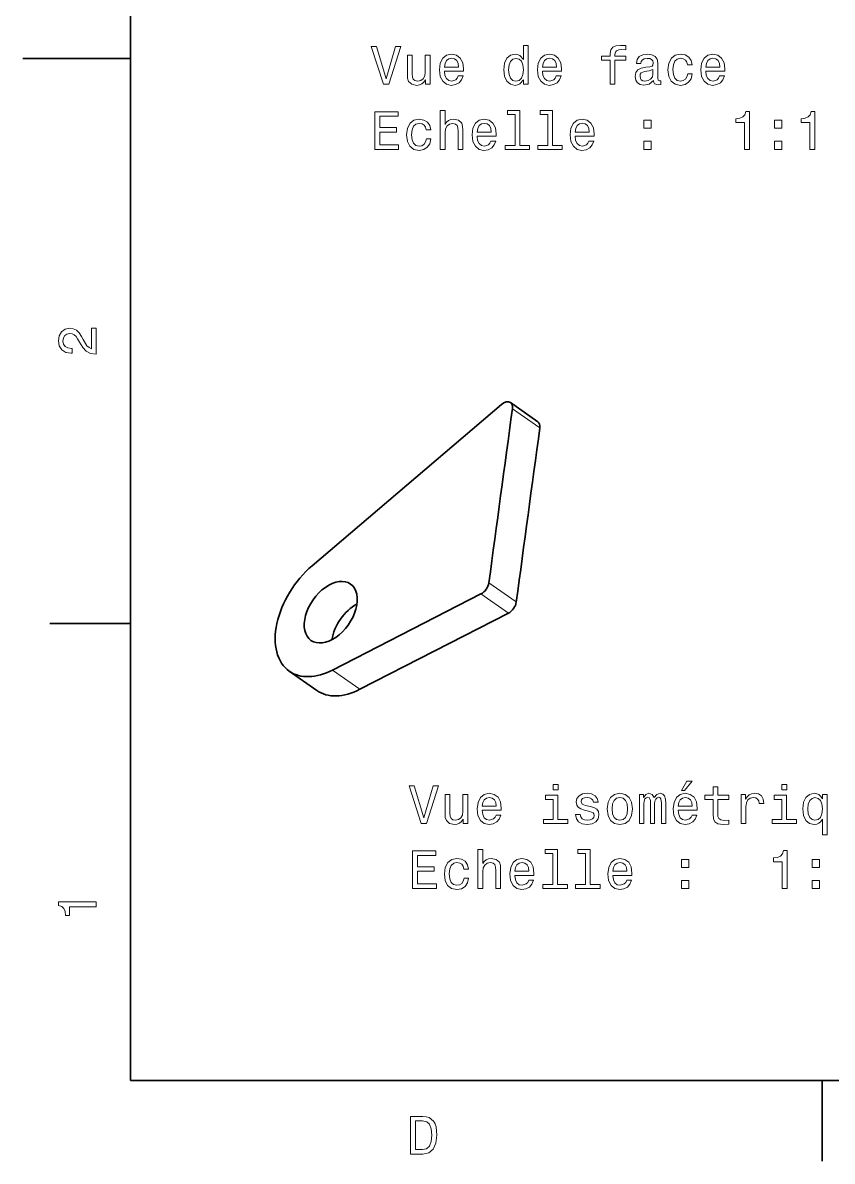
# Model space of a CAD drawing. Extents: x 0 to 297, y 0 to 210.
# Drawn here: x 0 to 75.2, y 2.5 to 108.3 of the extents above; entities that cross this region are included whole.
import ezdxf

# ---------------------------------------------------------------- set-up
doc = ezdxf.new("R2010")
doc.units = 0

msp = doc.modelspace()

# ---------------------------------------------------------------- linework, layer by layer
at = {"color": 7, "lineweight": 35}
for p, q in [((10, 200), (10, 10)), ((26.898403, 57.852627), (44.488422, 72.857765)), ((10, 10), (287, 10))]:
    msp.add_line(p, q, dxfattribs=at)
at = {"color": 7, "lineweight": 35, "ltscale": 0.25}
msp.add_line((10, 105), (0, 105), dxfattribs=at)
at = {"color": 7, "lineweight": 35, "ltscale": 0.077785}
for p, q in [((45.321423, 73.031441), (47.866829, 71.242081)), ((27.318655, 46.264511), (24.773252, 48.053875))]:
    msp.add_line(p, q, dxfattribs=at)
at = {"color": 7, "lineweight": 13, "ltscale": 0.077785}
for p, q in [((45.508862, 72.454918), (48.054268, 70.66555)), ((43.320972, 56.273796), (45.866379, 54.484428)), ((42.583416, 55.229401), (45.128819, 53.440037)), ((31.339617, 46.370453), (28.794212, 48.159821))]:
    msp.add_line(p, q, dxfattribs=at)
at = {"color": 7, "lineweight": 35, "ltscale": 0.387396}
for p, q in [((42.583416, 55.229401), (28.794212, 48.159821)), ((45.128819, 53.440037), (31.339617, 46.370453))]:
    msp.add_line(p, q, dxfattribs=at)
at = {"color": 7, "lineweight": 35, "ltscale": 0.1875}
for p, q in [((10, 52.5), (2.5, 52.5)), ((74.300003, 10), (74.300003, 2.5))]:
    msp.add_line(p, q, dxfattribs=at)
at = {"color": 7, "lineweight": 13}
for points in [[(34.648567, 106.110527), (33.771046, 103.129982), (32.868305, 106.110527), (32.389198, 106.110527), (33.518883, 102.605484), (34.023205, 102.605484), (35.127674, 106.110527)], [(46.535454, 103.024071), (46.535454, 102.605484), (46.979256, 102.605484), (46.979256, 106.226524), (46.540497, 106.226524), (46.540497, 104.900154), (46.202599, 105.28344), (45.995827, 105.374214), (45.758797, 105.409515), (45.330124, 105.308655), (44.997269, 105.02623), (44.780411, 104.572342), (44.704762, 103.962112), (44.780411, 103.351883), (44.997269, 102.892944), (45.330124, 102.605484), (45.758797, 102.509666), (45.995827, 102.544968), (46.207642, 102.635742)], [(54.594532, 104.844681), (54.594532, 102.605484), (55.038338, 102.605484), (55.038338, 104.844681), (56.046982, 104.844681), (56.046982, 105.222916), (55.038338, 105.222916), (55.038338, 105.389343), (55.073639, 105.591072), (55.189636, 105.727242), (55.386322, 105.80793), (55.668739, 105.838196), (56.046982, 105.818024), (56.046982, 106.201309), (55.567875, 106.226524), (55.134159, 106.181129), (54.831566, 106.044968), (54.650009, 105.80793), (54.594532, 105.470039), (54.594532, 105.222916), (53.782574, 105.222916), (53.782574, 104.844681)], [(37.851017, 105.313698), (37.407211, 105.313698), (37.407211, 103.750298), (37.356781, 103.387184), (37.210526, 103.124939), (36.983582, 102.963554), (36.686031, 102.913124), (36.448997, 102.953468), (36.297703, 103.074501), (36.211967, 103.281273), (36.191795, 103.573784), (36.191795, 105.313698), (35.74799, 105.313698), (35.74799, 103.53344), (35.763119, 103.175369), (35.85894, 102.877815), (36.151447, 102.605484), (36.620468, 102.509666), (36.872627, 102.544968), (37.089489, 102.635742), (37.276089, 102.792084), (37.427383, 103.019028), (37.427383, 102.605484), (37.851017, 102.605484)], [(39.187469, 103.830986), (40.962688, 103.830986), (40.967731, 104.037758), (40.887039, 104.617729), (40.665138, 105.051453), (40.312111, 105.313698), (39.84309, 105.409515), (39.384155, 105.308655), (39.031132, 105.02623), (38.804184, 104.567299), (38.723495, 103.962112), (38.799141, 103.341797), (39.026089, 102.887901), (39.374069, 102.605484), (39.827961, 102.509666), (40.221333, 102.575226), (40.544098, 102.746696), (40.781132, 103.019028), (40.917297, 103.382141), (40.478539, 103.382141), (40.38776, 103.180412), (40.256634, 103.029114), (39.883438, 102.908081), (39.595974, 102.963554), (39.379112, 103.140068), (39.237904, 103.427528), (39.187469, 103.815857)], [(39.187469, 104.204185), (39.242947, 104.55217), (39.379112, 104.809372), (39.585884, 104.965714), (39.858219, 105.021187), (40.125511, 104.965714), (40.332283, 104.809372), (40.458366, 104.55217), (40.503754, 104.204185)], [(45.834446, 105.011101), (46.126953, 104.940498), (46.348854, 104.743813), (46.47998, 104.416), (46.530411, 103.962112), (46.47998, 103.503181), (46.348854, 103.175369), (46.126953, 102.97364), (45.834446, 102.908081), (45.557068, 102.97364), (45.345253, 103.175369), (45.204041, 103.508224), (45.158653, 103.962112), (45.204041, 104.410957), (45.345253, 104.73877), (45.557068, 104.940498)], [(48.29554, 103.830986), (50.070755, 103.830986), (50.075798, 104.037758), (49.99511, 104.617729), (49.773209, 105.051453), (49.420181, 105.313698), (48.95116, 105.409515), (48.492226, 105.308655), (48.139198, 105.02623), (47.912254, 104.567299), (47.831562, 103.962112), (47.907211, 103.341797), (48.134155, 102.887901), (48.48214, 102.605484), (48.936028, 102.509666), (49.329403, 102.575226), (49.652168, 102.746696), (49.889198, 103.019028), (50.025368, 103.382141), (49.586609, 103.382141), (49.495827, 103.180412), (49.364704, 103.029114), (48.991508, 102.908081), (48.704041, 102.963554), (48.487183, 103.140068), (48.34597, 103.427528), (48.29554, 103.815857)], [(48.29554, 104.204185), (48.351013, 104.55217), (48.487183, 104.809372), (48.693954, 104.965714), (48.96629, 105.021187), (49.233582, 104.965714), (49.440353, 104.809372), (49.566433, 104.55217), (49.611824, 104.204185)], [(58.624069, 102.958511), (58.624069, 102.943382), (58.649284, 102.771912), (58.724937, 102.650871), (59.042656, 102.555054), (59.28978, 102.595398), (59.28978, 102.938339), (59.183868, 102.92321), (59.042656, 102.98877), (59.017441, 103.190498), (59.017441, 104.592514), (58.956924, 104.950584), (58.780411, 105.202744), (58.472775, 105.354042), (58.039055, 105.409515), (57.615425, 105.348999), (57.302746, 105.177528), (57.10606, 104.91024), (57.040497, 104.557213), (57.040497, 104.526955), (57.438911, 104.526955), (57.474213, 104.73877), (57.585167, 104.890068), (57.766724, 104.980843), (58.023926, 105.016144), (58.271046, 104.990929), (58.447556, 104.915283), (58.553467, 104.784157), (58.588768, 104.6026), (58.568596, 104.390785), (58.487904, 104.284882), (58.286175, 104.234444), (57.907932, 104.194099), (57.474213, 104.103325), (57.16658, 103.94194), (56.985023, 103.689781), (56.929546, 103.316582), (56.97998, 102.983727), (57.136318, 102.73661), (57.388481, 102.580269), (57.736465, 102.524796), (58.205482, 102.630699)], [(61.776085, 104.416), (62.214848, 104.416), (62.124069, 104.819458), (61.907211, 105.137184), (61.569313, 105.33387), (61.130554, 105.409515), (60.646404, 105.308655), (60.278248, 105.02623), (60.046261, 104.567299), (59.965569, 103.952026), (60.041218, 103.341797), (60.268162, 102.887901), (60.626232, 102.605484), (61.115425, 102.509666), (61.549141, 102.585312), (61.887039, 102.797127), (62.119026, 103.129982), (62.219891, 103.573784), (61.796261, 103.573784), (61.720612, 103.291367), (61.579399, 103.079544), (61.37767, 102.948425), (61.130554, 102.908081), (60.822918, 102.97364), (60.601013, 103.175369), (60.464848, 103.503181), (60.419456, 103.967155), (60.464848, 104.421043), (60.606056, 104.748856), (60.833004, 104.950584), (61.130554, 105.021187), (61.392799, 104.9758), (61.589485, 104.85981), (61.720612, 104.668167)], [(63.475655, 103.830986), (65.25087, 103.830986), (65.255913, 104.037758), (65.175217, 104.617729), (64.953323, 105.051453), (64.600296, 105.313698), (64.131271, 105.409515), (63.67234, 105.308655), (63.319313, 105.02623), (63.092369, 104.567299), (63.011677, 103.962112), (63.087326, 103.341797), (63.31427, 102.887901), (63.662254, 102.605484), (64.116142, 102.509666), (64.509521, 102.575226), (64.832283, 102.746696), (65.069313, 103.019028), (65.205482, 103.382141), (64.766724, 103.382141), (64.675941, 103.180412), (64.544815, 103.029114), (64.171616, 102.908081), (63.884155, 102.963554), (63.667297, 103.140068), (63.526085, 103.427528), (63.475655, 103.815857)], [(63.475655, 104.204185), (63.531128, 104.55217), (63.667297, 104.809372), (63.874069, 104.965714), (64.146408, 105.021187), (64.413696, 104.965714), (64.620468, 104.809372), (64.746552, 104.55217), (64.791931, 104.204185)], [(58.573639, 103.553612), (58.513123, 103.291367), (58.351738, 103.08963), (58.109661, 102.958511), (57.812111, 102.913124), (57.620468, 102.938339), (57.484299, 103.019028), (57.398567, 103.16024), (57.373352, 103.356926), (57.393524, 103.53344), (57.474213, 103.659515), (57.796982, 103.800728), (58.205482, 103.861244), (58.573639, 103.982285)], [(32.711967, 96.558655), (34.930988, 96.558655), (34.930988, 96.982285), (33.175941, 96.982285), (33.175941, 98.167442), (34.739346, 98.167442), (34.739346, 98.586029), (33.175941, 98.586029), (33.175941, 99.635025), (34.89064, 99.635025), (34.89064, 100.058655), (32.711967, 100.058655)], [(38.799141, 96.558655), (39.242947, 96.558655), (39.242947, 98.122055), (39.288334, 98.480125), (39.434589, 98.742371), (39.661533, 98.903755), (39.964127, 98.964272), (40.206203, 98.913841), (40.357498, 98.777672), (40.433147, 98.550728), (40.458366, 98.248138), (40.458366, 96.558655), (40.902168, 96.558655), (40.902168, 98.338913), (40.881996, 98.696983), (40.791218, 98.994537), (40.493668, 99.266869), (40.02969, 99.362686), (39.777527, 99.327385), (39.560669, 99.231567), (39.379112, 99.080269), (39.242947, 98.873497), (39.242947, 100.179695), (38.799141, 100.179695)], [(45.753754, 99.806496), (45.753754, 96.931854), (44.840927, 96.931854), (44.840927, 96.558655), (47.105339, 96.558655), (47.105339, 96.931854), (46.197556, 96.931854), (46.197556, 100.179695), (45.057789, 100.179695), (45.057789, 99.806496)], [(48.789776, 99.806496), (48.789776, 96.931854), (47.876953, 96.931854), (47.876953, 96.558655), (50.141361, 96.558655), (50.141361, 96.931854), (49.233582, 96.931854), (49.233582, 100.179695), (48.093811, 100.179695), (48.093811, 99.806496)], [(67.076523, 96.558655), (67.535446, 96.558655), (67.535446, 100.08387), (67.192513, 100.08387), (67.10173, 99.776237), (66.920181, 99.569458), (66.642799, 99.448425), (66.259514, 99.408081), (66.259514, 99.050011), (67.076523, 99.050011)], [(73.14856, 96.558655), (73.607498, 96.558655), (73.607498, 100.08387), (73.264557, 100.08387), (73.173782, 99.776237), (72.992218, 99.569458), (72.714844, 99.448425), (72.331558, 99.408081), (72.331558, 99.050011), (73.14856, 99.050011)], [(37.487904, 98.369171), (37.926662, 98.369171), (37.835884, 98.772629), (37.619026, 99.090355), (37.281132, 99.287041), (36.842369, 99.362686), (36.358219, 99.261826), (35.990063, 98.979401), (35.758076, 98.52047), (35.677383, 97.905197), (35.753033, 97.294968), (35.979977, 96.841072), (36.338047, 96.558655), (36.82724, 96.462837), (37.260956, 96.538483), (37.598854, 96.750298), (37.830841, 97.083153), (37.931705, 97.526955), (37.508076, 97.526955), (37.432426, 97.244537), (37.291218, 97.032715), (37.089489, 96.901596), (36.842369, 96.861252), (36.534733, 96.926811), (36.312832, 97.12854), (36.176662, 97.456352), (36.131275, 97.920326), (36.176662, 98.374214), (36.317875, 98.702026), (36.544819, 98.903755), (36.842369, 98.974358), (37.104618, 98.92897), (37.301304, 98.812981), (37.432426, 98.621338)], [(42.223495, 97.784157), (43.998711, 97.784157), (44.003754, 97.990929), (43.923061, 98.5709), (43.70116, 99.004623), (43.348133, 99.266869), (42.879112, 99.362686), (42.420181, 99.261826), (42.067154, 98.979401), (41.84021, 98.52047), (41.759518, 97.915283), (41.835167, 97.294968), (42.062111, 96.841072), (42.410095, 96.558655), (42.863983, 96.462837), (43.257355, 96.528397), (43.580124, 96.699867), (43.817154, 96.972198), (43.953323, 97.335312), (43.514561, 97.335312), (43.423782, 97.133583), (43.292656, 96.982285), (42.91946, 96.861252), (42.631996, 96.916725), (42.415138, 97.093239), (42.273926, 97.380699), (42.223495, 97.769028)], [(42.223495, 98.157356), (42.278969, 98.505341), (42.415138, 98.762543), (42.62191, 98.918884), (42.894241, 98.974358), (43.161533, 98.918884), (43.368309, 98.762543), (43.494389, 98.505341), (43.539776, 98.157356)], [(51.331566, 97.784157), (53.106781, 97.784157), (53.111824, 97.990929), (53.031132, 98.5709), (52.809227, 99.004623), (52.456203, 99.266869), (51.987183, 99.362686), (51.528252, 99.261826), (51.175224, 98.979401), (50.94828, 98.52047), (50.867584, 97.915283), (50.943237, 97.294968), (51.170181, 96.841072), (51.518166, 96.558655), (51.972054, 96.462837), (52.365425, 96.528397), (52.688194, 96.699867), (52.925224, 96.972198), (53.06139, 97.335312), (52.622627, 97.335312), (52.531853, 97.133583), (52.400726, 96.982285), (52.027527, 96.861252), (51.740067, 96.916725), (51.523209, 97.093239), (51.381996, 97.380699), (51.331566, 97.769028)], [(51.331566, 98.157356), (51.387039, 98.505341), (51.523209, 98.762543), (51.72998, 98.918884), (52.002312, 98.974358), (52.269604, 98.918884), (52.476376, 98.762543), (52.602455, 98.505341), (52.647846, 98.157356)], [(57.711246, 98.515427), (58.407211, 98.515427), (58.407211, 99.266869), (57.711246, 99.266869)], [(69.855331, 98.515427), (70.5513, 98.515427), (70.5513, 99.266869), (69.855331, 99.266869)], [(57.711246, 96.558655), (58.407211, 96.558655), (58.407211, 97.310097), (57.711246, 97.310097)], [(69.855331, 96.558655), (70.5513, 96.558655), (70.5513, 97.310097), (69.855331, 97.310097)], [(6.833213, 77.519447), (6.833213, 79.925072), (6.399496, 79.925072), (6.399496, 78.023773), (6.162464, 78.129684), (5.965778, 78.311241), (5.607709, 78.871033), (5.456412, 79.168587), (5.239553, 79.501442), (4.987392, 79.738472), (4.689842, 79.874641), (4.351945, 79.925072), (3.928314, 79.839333), (3.595461, 79.602303), (3.383646, 79.239189), (3.307997, 78.770172), (3.393732, 78.286018), (3.630764, 77.91787), (4.009006, 77.680832), (4.508286, 77.600143), (4.578891, 77.600143), (4.578891, 78.059074), (4.538545, 78.059074), (4.195605, 78.104462), (3.943444, 78.240631), (3.782061, 78.457489), (3.726585, 78.744957), (3.777017, 79.03746), (3.903098, 79.254318), (4.099784, 79.395531), (4.346902, 79.445961), (4.578891, 79.41066), (4.775577, 79.314842), (4.947046, 79.153458), (5.098343, 78.931557), (5.259727, 78.634003), (5.572406, 78.139771), (5.90526, 77.791786), (6.308718, 77.585014), (6.818084, 77.519447)], [(38.156124, 37.401852), (37.278603, 34.421303), (36.375862, 37.401852), (35.896755, 37.401852), (37.02644, 33.896809), (37.530762, 33.896809), (38.635231, 37.401852)], [(49.750504, 37.517845), (49.281483, 37.517845), (49.281483, 37.013523), (49.750504, 37.013523)], [(61.218803, 36.973179), (61.516354, 36.973179), (62.217361, 37.830524), (61.723125, 37.830524)], [(64.153961, 36.136002), (64.153961, 34.779373), (64.184219, 34.340614), (64.325432, 34.038017), (64.607849, 33.861507), (65.08696, 33.800987), (65.61145, 33.826202), (65.61145, 34.209488), (65.228165, 34.17923), (64.880188, 34.219574), (64.693588, 34.345657), (64.612892, 34.557472), (64.597763, 34.855022), (64.597763, 36.136002), (65.61145, 36.136002), (65.61145, 36.514244), (64.597763, 36.514244), (64.597763, 37.30603), (64.153961, 37.30603), (64.153961, 36.514244), (63.38739, 36.514244), (63.38739, 36.136002)], [(71.002663, 37.517845), (70.533646, 37.517845), (70.533646, 37.013523), (71.002663, 37.013523)], [(41.358574, 36.605022), (40.914768, 36.605022), (40.914768, 35.041622), (40.864334, 34.678509), (40.718082, 34.41626), (40.491138, 34.254879), (40.193588, 34.204445), (39.956554, 34.244793), (39.80526, 34.365829), (39.719524, 34.572601), (39.699352, 34.865108), (39.699352, 36.605022), (39.255547, 36.605022), (39.255547, 34.824764), (39.270676, 34.466694), (39.366497, 34.169144), (39.659004, 33.896809), (40.128025, 33.800987), (40.380188, 33.836288), (40.597046, 33.927067), (40.783646, 34.083408), (40.93494, 34.310352), (40.93494, 33.896809), (41.358574, 33.896809)], [(42.695026, 35.122314), (44.470245, 35.122314), (44.475288, 35.329086), (44.394596, 35.909058), (44.172691, 36.342773), (43.819668, 36.605022), (43.350647, 36.700844), (42.891712, 36.599979), (42.538689, 36.317558), (42.311741, 35.858624), (42.231052, 35.253437), (42.306698, 34.633121), (42.533646, 34.17923), (42.881626, 33.896809), (43.335518, 33.800987), (43.728889, 33.86655), (44.051655, 34.038017), (44.288689, 34.310352), (44.424854, 34.673466), (43.986095, 34.673466), (43.895317, 34.471737), (43.764191, 34.320438), (43.390991, 34.199402), (43.103531, 34.254879), (42.886669, 34.431389), (42.745461, 34.718853), (42.695026, 35.107182)], [(42.695026, 35.49551), (42.750504, 35.843494), (42.886669, 36.1007), (43.093445, 36.257038), (43.365776, 36.312515), (43.633068, 36.257038), (43.83984, 36.1007), (43.965919, 35.843494), (44.011311, 35.49551)], [(49.735374, 34.270008), (49.735374, 36.514244), (48.595604, 36.514244), (48.595604, 36.136002), (49.291569, 36.136002), (49.291569, 34.270008), (48.383789, 34.270008), (48.383789, 33.896809), (50.65324, 33.896809), (50.65324, 34.270008)], [(52.741138, 35.475338), (52.312462, 35.576202), (51.99474, 35.692196), (51.888832, 35.92923), (51.91909, 36.095657), (52.025002, 36.216694), (52.196468, 36.292343), (52.443588, 36.322601), (52.680618, 36.292343), (52.867218, 36.201565), (52.988258, 36.065395), (53.038689, 35.883839), (53.472404, 35.883839), (53.472404, 35.893929), (53.396759, 36.221737), (53.189987, 36.478943), (52.867218, 36.640324), (52.443588, 36.700844), (52.014915, 36.640324), (51.702232, 36.4739), (51.505547, 36.22678), (51.44503, 35.914101), (51.490417, 35.611507), (51.631626, 35.399689), (51.863617, 35.248394), (52.201511, 35.142487), (52.695747, 35.02145), (52.998344, 34.895367), (53.079033, 34.794502), (53.109291, 34.643208), (53.063904, 34.456608), (52.942867, 34.315395), (52.746181, 34.224617), (52.483932, 34.194359), (52.206558, 34.224617), (52.004826, 34.330524), (51.86866, 34.501995), (51.813183, 34.739029), (51.38451, 34.739029), (51.455116, 34.335571), (51.661888, 34.043064), (51.989697, 33.86655), (52.443588, 33.800987), (52.917648, 33.86655), (53.265633, 34.043064), (53.477448, 34.325481), (53.553097, 34.693638), (53.49762, 35.01136), (53.341282, 35.228222), (53.084076, 35.369431)], [(54.319668, 35.248394), (54.40036, 34.633121), (54.632347, 34.17923), (55.000504, 33.896809), (55.49474, 33.800987), (55.983932, 33.896809), (56.352089, 34.174187), (56.584076, 34.628078), (56.669811, 35.248394), (56.584076, 35.863667), (56.352089, 36.322601), (55.983932, 36.599979), (55.49474, 36.700844), (55.000504, 36.599979), (54.632347, 36.317558), (54.40036, 35.863667)], [(54.77356, 35.253437), (54.818947, 35.707329), (54.960159, 36.035137), (55.187103, 36.236866), (55.49474, 36.307472), (55.797333, 36.236866), (56.024277, 36.04018), (56.165489, 35.707329), (56.215919, 35.253437), (56.165489, 34.794502), (56.024277, 34.461651), (55.797333, 34.259922), (55.49474, 34.194359), (55.187103, 34.259922), (54.960159, 34.461651), (54.818947, 34.794502)], [(57.310303, 33.896809), (57.718803, 33.896809), (57.718803, 35.707329), (57.744019, 35.97966), (57.819672, 36.176346), (57.935661, 36.292343), (58.08696, 36.33773), (58.208, 36.297386), (58.288689, 36.196522), (58.329033, 36.025051), (58.344162, 35.798107), (58.344162, 33.896809), (58.727448, 33.896809), (58.727448, 35.707329), (58.752666, 35.974617), (58.828316, 36.171303), (58.949352, 36.292343), (59.100647, 36.33773), (59.221687, 36.297386), (59.302376, 36.196522), (59.35281, 35.798107), (59.35281, 33.896809), (59.761314, 33.896809), (59.761314, 35.767845), (59.736095, 36.156174), (59.655403, 36.453724), (59.494019, 36.635281), (59.231773, 36.700844), (58.924133, 36.599979), (58.687103, 36.307472), (58.500504, 36.594936), (58.187824, 36.700844), (57.90036, 36.599979), (57.703674, 36.317558), (57.703674, 36.605022), (57.310303, 36.605022)], [(60.911167, 35.122314), (62.686382, 35.122314), (62.691425, 35.329086), (62.610733, 35.909058), (62.388832, 36.342773), (62.035805, 36.605022), (61.566788, 36.700844), (61.107853, 36.599979), (60.754829, 36.317558), (60.527882, 35.858624), (60.447189, 35.253437), (60.522839, 34.633121), (60.749783, 34.17923), (61.097767, 33.896809), (61.551659, 33.800987), (61.94503, 33.86655), (62.267796, 34.038017), (62.504829, 34.310352), (62.640991, 34.673466), (62.202232, 34.673466), (62.111454, 34.471737), (61.980331, 34.320438), (61.607132, 34.199402), (61.319668, 34.254879), (61.10281, 34.431389), (60.961601, 34.718853), (60.911167, 35.107182)], [(60.911167, 35.49551), (60.966644, 35.843494), (61.10281, 36.1007), (61.309582, 36.257038), (61.581917, 36.312515), (61.849205, 36.257038), (62.055977, 36.1007), (62.18206, 35.843494), (62.227448, 35.49551)], [(66.761307, 33.896809), (67.205109, 33.896809), (67.205109, 35.44508), (67.250504, 35.818279), (67.386673, 36.085571), (67.608574, 36.246952), (67.90612, 36.302429), (68.128021, 36.267124), (68.294449, 36.16626), (68.395309, 35.994793), (68.430618, 35.762802), (68.879463, 35.762802), (68.818947, 36.171303), (68.652519, 36.46381), (68.375137, 36.640324), (67.996902, 36.700844), (67.739693, 36.660496), (67.517792, 36.559631), (67.321106, 36.388165), (67.164764, 36.156174), (67.164764, 36.605022), (66.761307, 36.605022)], [(70.987534, 34.270008), (70.987534, 36.514244), (69.847763, 36.514244), (69.847763, 36.136002), (70.543732, 36.136002), (70.543732, 34.270008), (69.635948, 34.270008), (69.635948, 33.896809), (71.905396, 33.896809), (71.905396, 34.270008)], [(74.331192, 36.186436), (74.17485, 36.41338), (73.998337, 36.574764), (73.791565, 36.665543), (73.554535, 36.700844), (73.125862, 36.599979), (72.793007, 36.317558), (72.576149, 35.863667), (72.500504, 35.253437), (72.576149, 34.638165), (72.793007, 34.184273), (73.125862, 33.896809), (73.554535, 33.800987), (73.791565, 33.831245), (73.993301, 33.916981), (74.169807, 34.073322), (74.331192, 34.310352), (74.331192, 32.847816), (74.774994, 32.847816), (74.774994, 36.605022), (74.331192, 36.605022)], [(72.954391, 35.253437), (72.999779, 35.702286), (73.140991, 36.030094), (73.352806, 36.231823), (73.630188, 36.302429), (73.922691, 36.231823), (74.144592, 36.035137), (74.275711, 35.707329), (74.326149, 35.253437), (74.275711, 34.794502), (74.144592, 34.466694), (73.922691, 34.264965), (73.630188, 34.199402), (73.352806, 34.264965), (73.140991, 34.466694), (72.999779, 34.799545)], [(36.219524, 27.849979), (38.438545, 27.849979), (38.438545, 28.273611), (36.683502, 28.273611), (36.683502, 29.458769), (38.246902, 29.458769), (38.246902, 29.877357), (36.683502, 29.877357), (36.683502, 30.926348), (38.398197, 30.926348), (38.398197, 31.349979), (36.219524, 31.349979)], [(42.306698, 27.849979), (42.750504, 27.849979), (42.750504, 29.41338), (42.795891, 29.77145), (42.942146, 30.033697), (43.16909, 30.19508), (43.471684, 30.2556), (43.71376, 30.205166), (43.865059, 30.069), (43.940704, 29.842054), (43.965919, 29.539461), (43.965919, 27.849979), (44.409725, 27.849979), (44.409725, 29.630239), (44.389553, 29.988308), (44.298775, 30.285858), (44.001225, 30.558193), (43.537247, 30.654015), (43.285088, 30.618711), (43.068226, 30.52289), (42.886669, 30.371593), (42.750504, 30.164822), (42.750504, 31.471016), (42.306698, 31.471016)], [(49.261311, 31.097818), (49.261311, 28.223179), (48.348488, 28.223179), (48.348488, 27.849979), (50.612896, 27.849979), (50.612896, 28.223179), (49.705116, 28.223179), (49.705116, 31.471016), (48.565346, 31.471016), (48.565346, 31.097818)], [(52.297333, 31.097818), (52.297333, 28.223179), (51.38451, 28.223179), (51.38451, 27.849979), (53.648918, 27.849979), (53.648918, 28.223179), (52.741138, 28.223179), (52.741138, 31.471016), (51.601368, 31.471016), (51.601368, 31.097818)], [(70.584076, 27.849979), (71.043007, 27.849979), (71.043007, 31.375195), (70.700073, 31.375195), (70.609291, 31.067558), (70.427734, 30.860786), (70.15036, 30.73975), (69.767075, 30.699404), (69.767075, 30.341333), (70.584076, 30.341333)], [(40.995461, 29.660498), (41.434219, 29.660498), (41.343445, 30.063957), (41.126583, 30.38168), (40.788689, 30.578365), (40.349926, 30.654015), (39.865776, 30.55315), (39.49762, 30.270729), (39.265633, 29.811794), (39.18494, 29.196522), (39.26059, 28.58629), (39.487534, 28.132401), (39.845604, 27.849979), (40.334797, 27.754158), (40.768517, 27.829807), (41.106411, 28.041622), (41.338398, 28.374475), (41.439262, 28.818279), (41.015633, 28.818279), (40.939983, 28.535858), (40.798775, 28.324043), (40.597046, 28.192919), (40.349926, 28.152573), (40.04229, 28.218136), (39.820389, 28.419865), (39.684219, 28.747673), (39.638832, 29.211651), (39.684219, 29.665541), (39.825432, 29.993351), (40.052376, 30.19508), (40.349926, 30.265686), (40.612175, 30.220297), (40.808861, 30.104301), (40.939983, 29.912659)], [(45.731049, 29.075483), (47.506268, 29.075483), (47.511311, 29.282255), (47.430618, 29.862226), (47.208717, 30.295944), (46.85569, 30.558193), (46.386669, 30.654015), (45.927738, 30.55315), (45.574711, 30.270729), (45.347767, 29.811794), (45.267075, 29.206608), (45.342724, 28.58629), (45.569668, 28.132401), (45.917648, 27.849979), (46.37154, 27.754158), (46.764912, 27.819719), (47.087677, 27.99119), (47.324711, 28.263525), (47.460876, 28.626637), (47.022118, 28.626637), (46.931339, 28.424908), (46.800217, 28.273611), (46.427017, 28.152573), (46.139553, 28.208048), (45.922691, 28.384562), (45.781483, 28.672026), (45.731049, 29.060354)], [(45.731049, 29.448683), (45.786526, 29.796665), (45.922691, 30.053869), (46.129467, 30.210209), (46.401802, 30.265686), (46.66909, 30.210209), (46.875862, 30.053869), (47.001945, 29.796665), (47.047333, 29.448683)], [(54.839119, 29.075483), (56.614334, 29.075483), (56.619377, 29.282255), (56.538689, 29.862226), (56.316788, 30.295944), (55.96376, 30.558193), (55.49474, 30.654015), (55.035805, 30.55315), (54.682781, 30.270729), (54.455833, 29.811794), (54.375145, 29.206608), (54.45079, 28.58629), (54.677734, 28.132401), (55.025719, 27.849979), (55.47961, 27.754158), (55.872982, 27.819719), (56.195747, 27.99119), (56.432781, 28.263525), (56.568947, 28.626637), (56.130188, 28.626637), (56.039406, 28.424908), (55.908287, 28.273611), (55.535088, 28.152573), (55.24762, 28.208048), (55.030762, 28.384562), (54.889553, 28.672026), (54.839119, 29.060354)], [(54.839119, 29.448683), (54.894596, 29.796665), (55.030762, 30.053869), (55.237534, 30.210209), (55.509872, 30.265686), (55.777161, 30.210209), (55.983932, 30.053869), (56.110016, 29.796665), (56.155403, 29.448683)], [(61.218803, 29.806751), (61.914768, 29.806751), (61.914768, 30.558193), (61.218803, 30.558193)], [(73.362892, 29.806751), (74.058853, 29.806751), (74.058853, 30.558193), (73.362892, 30.558193)], [(61.218803, 27.849979), (61.914768, 27.849979), (61.914768, 28.601419), (61.218803, 28.601419)], [(73.362892, 27.849979), (74.058853, 27.849979), (74.058853, 28.601419), (73.362892, 28.601419)], [(6.833213, 26.159222), (6.833213, 26.618156), (3.307997, 26.618156), (3.307997, 26.275217), (3.615634, 26.184439), (3.822406, 26.002882), (3.943444, 25.725506), (3.98379, 25.34222), (4.341859, 25.34222), (4.341859, 26.159222)], [(37.194958, 6.666787), (36.029972, 6.666787), (36.029972, 3.166787), (37.194958, 3.166787), (37.744667, 3.277738), (38.153168, 3.615634), (38.405331, 4.165346), (38.496109, 4.916787), (38.415417, 5.683357), (38.314552, 5.985951), (38.173344, 6.228026), (37.764839, 6.555836), (37.497551, 6.636527)], [(37.159653, 6.248199), (37.542938, 6.17255), (37.805187, 5.940562), (37.961525, 5.527017), (38.011959, 4.916787), (37.956482, 4.326729), (37.800144, 3.913184), (37.532852, 3.666066), (37.159653, 3.585375), (36.498989, 3.585375), (36.498989, 6.248199)]]:
    msp.add_lwpolyline(points, close=True, dxfattribs=at)
at = {"color": 7, "lineweight": 35}
for centre in [(30091.150391, -3998.333252), (30093.697266, -4000.122803)]:
    msp.add_arc(centre, 30320.156384, 172.284159, 172.315018, dxfattribs=at)
for centre, major_axis, start_param, end_param in [((44.746338, 72.213348), (0.575096, 0.818085), 0.0000196287, 1.1822288571), ((44.746338, 72.213348), (0.575096, 0.818085), 5.4018829198, 6.2832049359), ((47.29174, 70.423981), (0.575096, 0.818085), 5.4018829198, 6.2832049359), ((28.626417, 53.535038), (3.853148, 5.481171), 1.1822288571, 3.141587904), ((28.626417, 53.535038), (1.840309, 2.617874), 0.0000055494, 3.141598203), ((28.626417, 53.535038), (1.840309, 2.617874), 4.1696030482, 6.2831908566), ((42.558372, 56.031673), (0.575096, 0.818085), 4.0153845857, 5.4025299093), ((31.171822, 51.74567), (1.840309, 2.617874), 0.8844152266, 2.2572290212), ((45.103775, 54.242306), (0.575096, 0.818085), 4.0153845857, 5.4025299093), ((28.626417, 53.535038), (1.840309, 2.617874), 3.141598203, 4.1696030482), ((28.626417, 53.535038), (3.853148, 5.481171), 3.141587904, 4.0153845857), ((31.171822, 51.74567), (3.853148, 5.481171), 3.141587904, 4.0153845857)]:
    msp.add_ellipse(centre, major_axis=major_axis, ratio=0.628445, start_param=start_param, end_param=end_param, dxfattribs=at)

doc.saveas('drawing.dxf')
